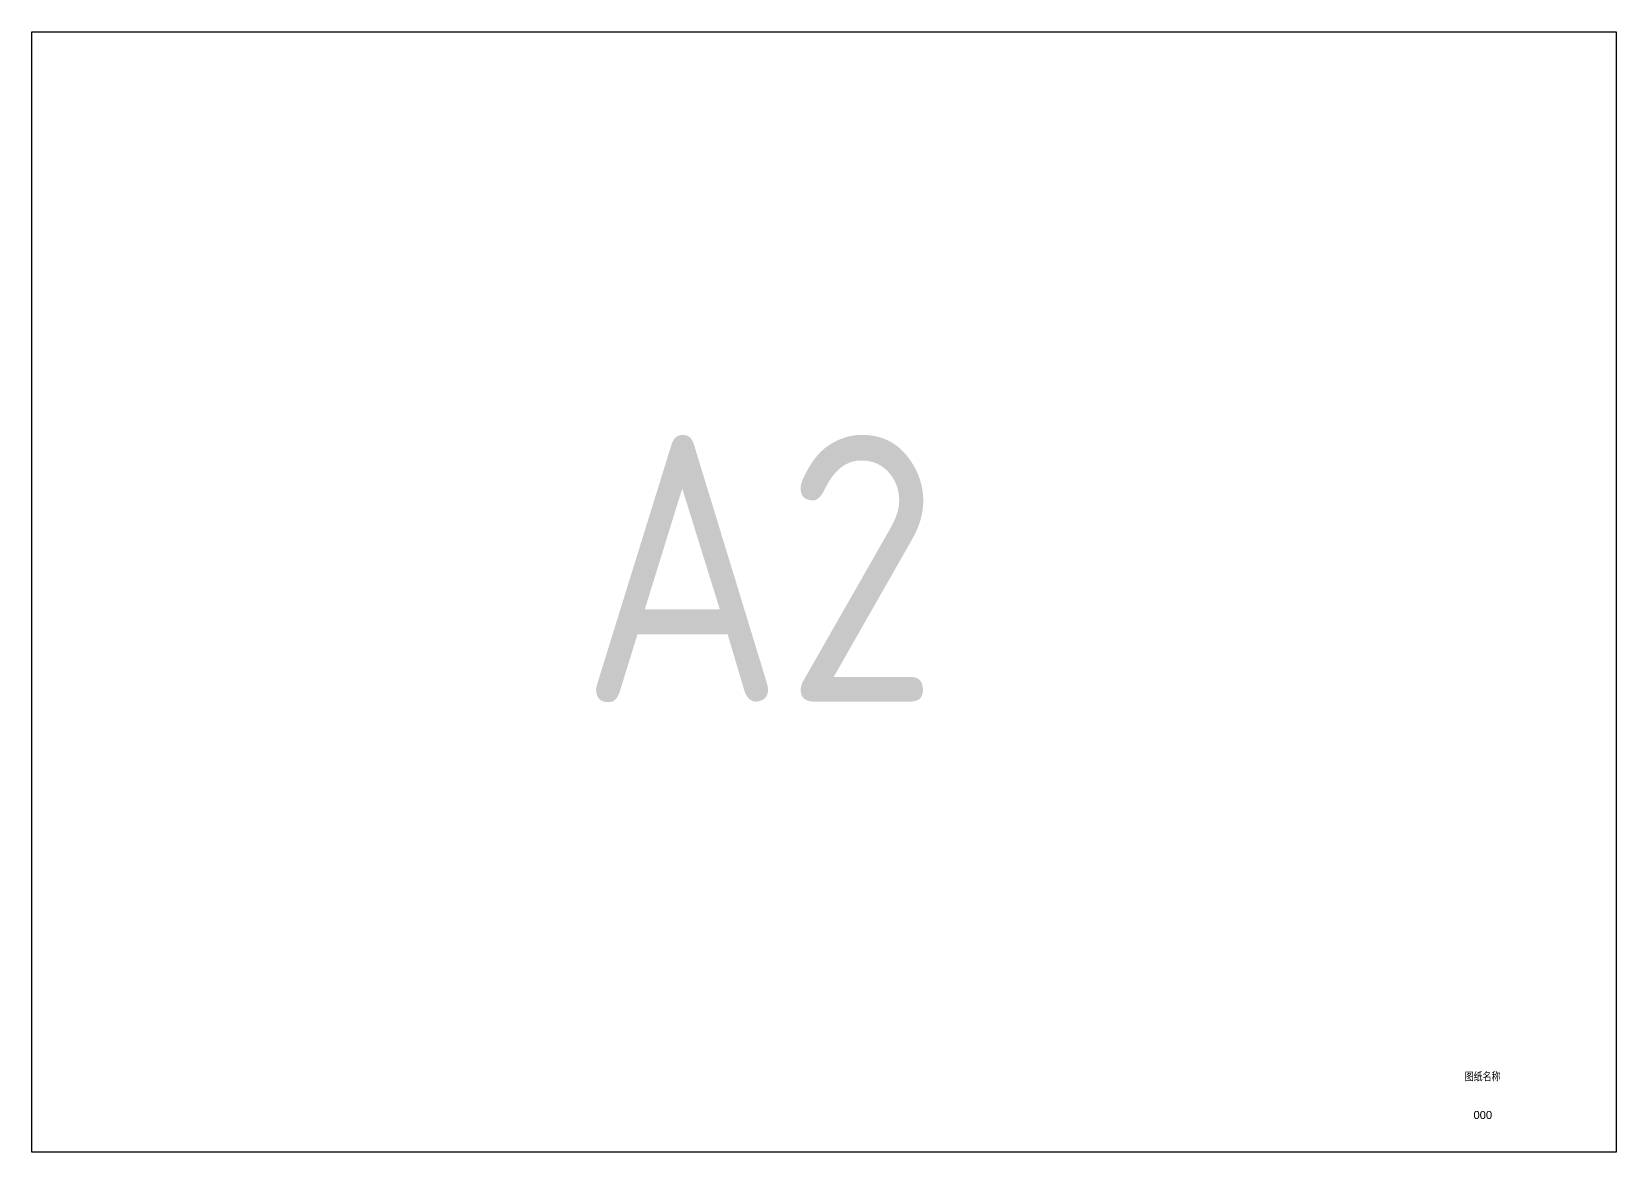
# Model space of a CAD drawing. Extents: x 23172 to 36869, y 13625 to 17099.
# Drawn here: x 24023 to 24617, y 15660 to 16080 of the extents above; entities that cross this region are included whole.
import ezdxf
from ezdxf.enums import TextEntityAlignment as Align

# ---------------------------------------------------------------- set-up
doc = ezdxf.new("R2010")
doc.units = 0
doc.header["$LTSCALE"] = 1000
doc.header["$MEASUREMENT"] = 0
doc.layers.add('MyTitleBlock', color=3, linetype='Continuous')
doc.styles.add('MyTitleBlockStyle', font='arial.ttf')
doc.styles.get("Standard").update_dxf_attribs({"font": 'gbenor.shx', "bigfont": 'gbcbig.shx'})

# ---------------------------------------------------------------- blocks, each defined once
blk = doc.blocks.new('MyTitleBlock_A2')
at = {"layer": 'MyTitleBlock'}
blk.add_lwpolyline([(-594, 420), (0, 420), (0, 0), (-594, 0)], close=True, dxfattribs=at)
at = {"layer": 'MyTitleBlock', "style": 'MyTitleBlockStyle'}
for tag, p in [('DRAWSCALE', (-60, 54)), ('DRAWNUM', (-50.05, 13.99))]:
    blk.add_attdef(tag, text='', height=3, dxfattribs=at).set_placement(p, align=Align.MIDDLE_CENTER)
at = {"layer": 'MyTitleBlock', "style": 'MyTitleBlockStyle', "width": 0.8}
blk.add_attdef('DRAWTITLE', text='', height=3, dxfattribs=at).set_placement((-50.13, 28.41), align=Align.MIDDLE_CENTER)
at = {"layer": 'MyTitleBlock', "style": 'MyTitleBlockStyle', "flags": 1}
blk.add_attdef('PAGESIZE', text='', height=1, dxfattribs=at).set_placement((-9.83, 6.81), align=Align.RIGHT)

msp = doc.modelspace()

# ---------------------------------------------------------------- block references
at = {"layer": 'MyTitleBlock'}
msp.add_blockref('MyTitleBlock_A2', (24616.69, 15659.63), dxfattribs=at).add_auto_attribs({'DRAWTITLE': '图纸名称', 'DRAWNUM': '000'})

# ---------------------------------------------------------------- texts
msp.add_text('A2', height=100).set_placement((24228.16, 15828.53))

doc.saveas('drawing.dxf')
